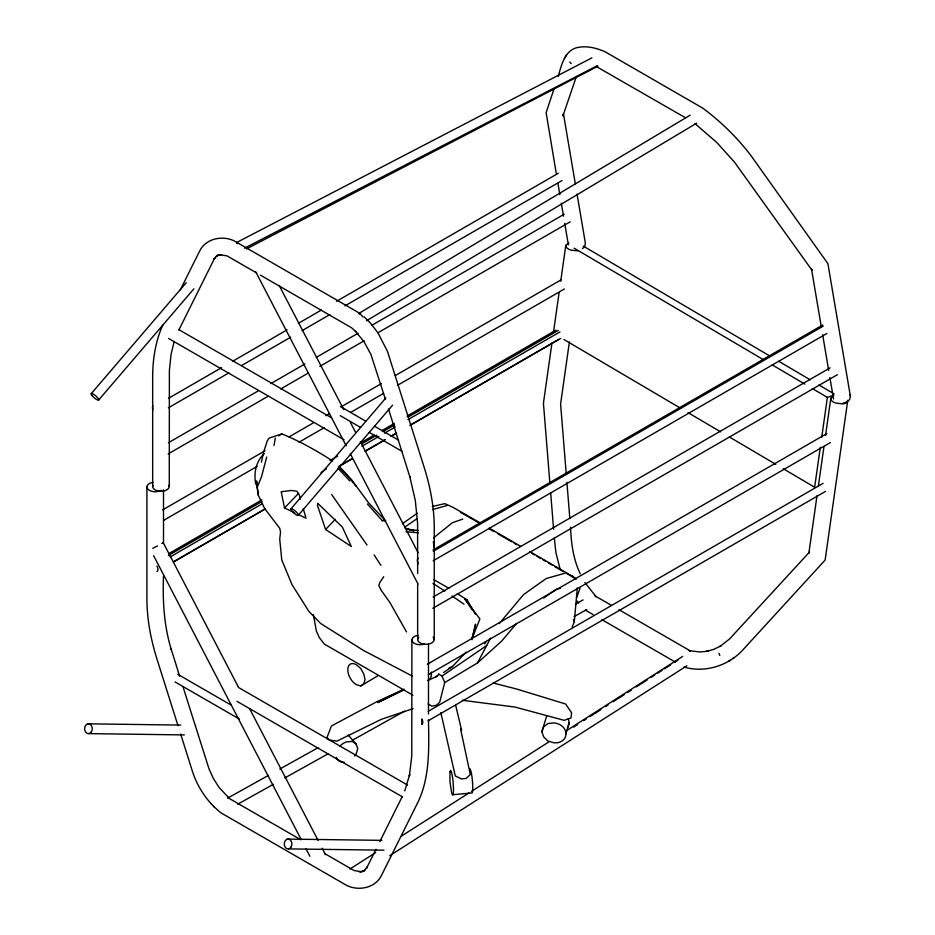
<?xml version="1.0" encoding="UTF-8"?>
<svg xmlns="http://www.w3.org/2000/svg" width="935" height="935" viewBox="0 0 935 935"><rect width="100%" height="100%" fill="white"/><g stroke="black" fill="none" stroke-linecap="round" stroke-linejoin="round"><path stroke-width="1.4" d="M558.277 76.366C561.351 65.064 565.137 48.842 579.268 47.229C588.103 45.757 597.103 48.328 605.167 51.799L702.664 108.074C721.06 121.655 737.493 137.889 751.319 156.098L827.907 263.67L850.371 396.148L849.775 399.151A8.368 5.598 -9.6 0 1 845.158 402.634L843.019 403.195M431.327 672.043L431.245 676.274L429.843 679.558L427.575 680.516M832.547 396.51L830.818 398.228L831.355 400.355A8.742 4.079 8.1 0 0 835.902 403.09L842.4 403.885A8.368 3.904 8.1 0 0 847.028 402.272L847.648 400.285M577.304 587.951L574.289 621.787L572.15 626.941M163.193 542.569L238.367 687.038M551.966 342.935L543.434 403.172L549.862 482.857M553.391 332.895L559.083 292.725M560.708 281.26L565.792 245.402L568.842 243.042M569.392 341.976L560.591 404.049L566.213 473.648M820.311 447.304L814.642 487.228L783.308 468.762M821.725 437.323L827.381 397.398L833.926 395.037M817.003 495.749L808.869 553.111L809.476 552.071L729.569 638.956L719.821 646.588L721.014 645.804L713.908 649.299L706.439 651.45L707.9 651.192L700.198 651.976L689.142 650.69L690.486 650.994L618.982 609.713M818.417 485.709L823.91 446.988M825.535 435.511L830.818 398.228M847.624 401.337L825.126 560.077L741.724 651.146C727.033 666.199 704.3 673.036 683.941 667.041M438.503 673.96L442.056 676.04L444.721 682.597L439.695 702.208L436.516 705.259L431.865 706.159L428.066 703.973M274.013 445.516L275.287 438.048M261.438 462.159L263.518 452.482L267.305 440.771L269.116 438.118L281.867 433.91C299.551 441.145 316.439 450.471 332.439 460.897M472.035 639.739L475.611 624.171L472.058 638.114M563.349 114.163L562.917 116.01L576.042 77.465M568.164 718.91A11.933 9.63 15.3 0 1 568.994 722.813L565.944 733.94A11.933 9.63 15.3 0 1 553.906 742.787L547.887 740.987L543.679 736.874L541.868 731.731L546.73 715.801M266.709 457.04L261.508 476.792L257.183 487.416L258.235 495.024L264.582 508.43L279.752 528.333L280.57 532.144L279.717 538.992L281.762 559.913L291.965 584.515L308.912 611.443L320.623 623.458L363.586 650.515L412.3 676.075M173.992 342.245L171.082 354.248L169.387 370.459L169.27 486.492M554.058 88.767L546.122 112.656L556.231 173.232M576.556 597.757L580.004 588.325M541.868 731.731L543.679 726.927L547.887 723.573L553.906 722.884A11.933 9.63 15.3 0 1 565.944 733.94M404.773 790.917L409.67 774.554L409.366 776.015L411.774 755.971L411.891 639.937M472.21 638.231L479.9 618.935L465.046 599.288L467.091 599.838L475.553 614.424M163.017 324.632C155.818 340.211 152.978 357.497 152.674 374.561L152.674 486.492M180.385 289.745L199.681 251.001C205.91 238.308 222.565 235.106 234.591 241.066L360.805 313.938M178.865 329.973L214.664 258.095L213.776 259.521L217.493 255.29L216.125 256.412L219.386 254.717L217.75 255.337L221.537 254.636L219.842 254.694L227.076 255.898L256.634 272.962M375.964 849.342L366.508 868.335L367.397 866.909L363.668 871.139L365.036 870.017L361.775 871.712L363.423 871.093L359.624 871.794L361.319 871.736L354.096 870.543L324.538 853.468M379.82 841.605L402.295 796.456M444.721 682.597L477.458 662.962L490.618 638.102M564.378 58.461L566.517 54.733M383.736 576.743L379.949 582.213L378.792 585.52L381.129 590.195L389.953 602.631L406.538 631.943M484.564 643.911L486.27 641.679M354.622 755.959L356.142 754.019L357.778 748.573L356.142 744.073L348.182 735.039M264.313 453.627C255.804 461.282 253.537 473.519 255.816 484.365M466.062 652.151L452.563 666.421L443.529 672.534M499.278 623.587L523.506 594.613L546.215 578.531L564.448 573.354M516.611 623.388L501.557 641.223L477.458 662.962M91.162 393.752L186.24 282.674M98.783 399.899L193.872 288.822M290.808 509.014L385.886 397.936M298.429 515.162L392.56 405.182M294.654 512.777L284.532 507.95L298.616 493.283M325.579 529.49L317.526 505.601L317.701 503.264L342.362 527.071L351.338 546.519L325.579 529.49L335.373 519.299M156.951 571.542L157.477 571.051A4.792 2.77 60 0 0 157.489 567.136L156.951 566.014M418.354 558.277L417.828 558.768A4.792 2.77 60 0 0 417.816 562.683L418.354 563.805M421.814 724.461L421.814 718.933M433.513 537.917L452.4 522.712L462.767 519.112M435.429 677.221L439.088 674.31M402.284 523.822L417.255 513.221M543.644 598.038L556.36 589.108L560.439 588.337M320.985 472.631L326.35 468.902M405.603 526.545L417.139 518.609M442.056 676.04L486.703 645.547M360.746 685.939L363.762 683.952L365.059 679.722L363.762 673.995L360.746 668.525L356.434 664.797A11.933 6.896 60 0 0 347.82 669.764A11.933 6.896 60 0 0 356.434 684.701L360.746 685.939L377.553 675.993M728.797 661.127L729.978 660.344M732.9 658.415L734.057 657.656M161.872 543.492L162.737 542.931M573.622 727.126L577.573 724.578M583.709 720.64L586.151 719.073M589.833 716.713L593.503 714.352M594.508 713.732L600.854 709.642M605.553 706.638L608.019 705.06M613.115 701.776L616.784 699.415M617.836 698.749L624.136 694.705M627.665 692.449L631.487 689.983M636.267 686.933L640.066 684.478M641.176 683.777L647.417 679.768M651.005 677.466L654.769 675.047M657.141 673.527L662.12 670.337M664.516 668.794L670.699 664.832M674.345 662.494L678.05 660.11M349.9 869.059L375.683 852.58M401.466 836.1L469.008 792.95M471.462 791.384L548.81 741.946M567.229 730.177L682.655 656.417M389.755 855.689L686.898 665.802M358.783 313.47L690.182 115.157M366.52 320.752L696.657 123.175M278.548 435.874L281.867 433.91M168.499 398.31L221.583 367.665M232.838 361.167L287.08 329.845M298.44 323.288L321.406 310.023M336.577 301.269L558.324 173.244M168.358 407.824L228.923 372.866M241.534 365.585L290.738 337.173M302.087 330.616L329.845 314.592M344.992 305.85L561.982 180.572M168.405 442.746L258.165 390.923M270.811 383.619L304.939 363.914M316.322 357.345L358.035 333.257M371.943 325.228L564.097 214.29M168.136 453.954L268.006 396.3M280.652 388.995L308.468 372.936M319.84 366.368L364.089 340.819M364.112 316.743L370.318 322.984L377.927 332.778L570.151 221.852M162.655 509.879L265.061 450.763M289.079 436.89L313.096 423.029M325.742 415.724L329.529 413.539M342.175 406.234L381.363 383.607M395.271 375.589L560.883 279.974M163.648 520.363L257.207 466.355M298.919 442.267L324.2 427.669M350.754 412.347L383.619 393.366M397.527 385.337L564.401 288.997M168.557 553.777L261.917 499.874M330.043 460.546L337.605 456.175M360.314 443.061L374.199 435.055M381.76 430.684L394.383 423.403M406.994 416.122L555.869 330.172M168.429 555.472L261.94 501.487M361.448 444.031L376.922 435.102M382.894 431.654L394.605 424.887M408.127 417.08L558.253 330.406M170.123 556.968L262.478 503.649M361.88 446.264L378.827 436.481M384.589 433.15L395.271 426.991M407.917 419.686L559.948 331.902M173.91 561.561L264.745 509.119M340.41 465.431L351.794 458.863M365.632 450.869L384.589 439.917M390.865 436.294L395.949 433.361M409.787 425.378L558.686 339.405M173.349 562.075L265.447 508.897M339.873 465.922L352.495 458.641M365.106 451.36L385.29 439.707M391.601 436.061L396.65 433.15M410.523 425.133L560.649 338.458M432.928 550.049L822.765 324.983M433.361 551.229L823.197 326.163M433.232 560.743L826.844 333.491M433.139 597.044L830.093 367.864M432.87 608.264L837.409 374.701M427.388 664.189L826.879 433.536M428.382 674.673L830.397 442.559M428.253 711.301L823.127 483.325M428.125 720.815L825.523 491.378M227.567 798.174L268.345 775.431M279.81 769.038L318.04 747.719M575.469 604.162L583.113 599.896M237.63 804.252L273.312 784.348M284.778 777.955L328.103 753.797M352.32 740.286L404.575 711.149M574.067 616.633L586.806 609.526M236.461 242.609L591.902 57.865M246.326 248.967L597.897 66.233M244.514 248.184L597.512 65.579M157.548 545.923L152.744 548.307M448.73 668.326L452.563 666.421M403.791 689.668L377.787 702.536L404.013 689.831M404.049 689.165L376.536 701.869L332.696 725.303L331.317 726.226L327.005 737.54L329.202 740.041L336.986 741.116L381.375 719.296L413.06 708.637M429.843 679.558L437.568 676.017M432.613 509.575L446.977 505.531M432.262 506.513L444.803 503.638L453.171 507.436L480.415 523.051M452.54 794.738L471.801 792.973A11.933 1.519 84.8 0 0 472.748 787.737A11.933 1.519 84.8 0 0 470.843 770.837L469.896 768.605M577.772 250.849L571.285 250.194A8.742 4.079 8.1 0 1 566.528 247.541L565.792 245.402M88.077 723.819L180.7 725.081M88.813 733.624L184.324 734.922M287.711 839.081L381.784 840.355M288.447 848.887L383.958 850.184M406.059 531.734L418.366 532.81M418.144 530.519L407.321 529.222L413.96 530.718M462.264 700.268L515.068 707.07L564.179 720.336L571.005 717.928L571.589 712.762L565.652 704.008L516.739 689.048L493.154 682.982M382.392 520.514L385.723 521.005L368.671 502.936L351.934 480.263L338.996 466.775L343.928 472.117M411.388 530.016L414.018 530.648M404.668 527.772L410.079 529.701M596.191 66.467L685.624 117.857M433.945 579.735L448.8 588.244M460.417 512.251L478.942 522.864M298.452 514.589L306.037 518.212L303.267 508.687M260.374 275.124L351.537 327.753L355.884 331.68L355.37 331.142L364.101 341.848L370.856 354.295L385.454 399.397M340.422 406.561L365.69 421.159M374.538 426.255L398.544 440.116M340.223 415.666L360.442 427.33M369.29 432.438L402.143 451.406M178.69 329.552L331.516 417.793M168.522 338.423L344.08 439.789M489.239 528.146L520.76 546.344M529.596 551.44L572.933 576.579M489.028 528.684L494.066 531.606M497.852 533.78L511.725 541.797M514.25 543.247L516.763 544.708M531.898 553.438L534.423 554.899M536.947 556.348L540.722 558.534M543.247 559.995L545.771 561.444M548.296 562.905L552.071 565.091M554.595 566.54L563.419 571.636M565.944 573.097L576.03 578.917M611.455 605.366L595.139 595.957L596.051 596.694L584.924 582.493M585.509 610.216L593.082 614.587M601.918 619.683L675.105 661.945M412.896 695.208L324.398 644.11L319.244 637.541L316.381 631.008L313.389 614.646M238.355 687.377L407.59 785.084M237.023 701.355L402.471 796.877M177.767 674.287L230.84 704.932M175.044 681.931L239.477 719.132M300.813 839.77L229.624 798.677L219.094 787.469L213.39 778.504L209.019 768.909L183.108 687.12M432.975 583.452L444.838 591.095M583.311 246.115L770.066 356.165M778.832 361.331L810.178 379.797M818.943 384.975L833.985 393.834M574.195 248.207L763.463 359.73M772.228 364.895L804.825 384.098M812.34 388.528L827.381 397.398M563.969 339.522L680.528 408.209M688.055 412.639L720.64 431.841M729.417 437.007L775.793 464.333M457.332 593.655L467.091 599.838M576.252 578.8L571.507 575.726L573.763 577.631M452.026 595.992L464.005 604.162M356.142 744.073L352.343 741.455L346.92 741.817A11.933 8.684 -41.4 0 0 339.604 746.434M695.021 123.619L716.829 142.529L734.583 162.258L812.047 270.285L811.522 269.128L821.199 326.198M351.431 480.38L356.001 486.118M213.612 806.356L220.356 812.492L346.581 885.363C358.596 891.324 375.251 888.121 381.48 875.44L418.155 801.798C430.182 776.354 428.896 747.24 428.487 719.892M180.654 734.033L192.4 771.27C196.292 783.308 202.743 794.54 211.275 803.89M210.854 803.457L214.127 806.893M346.897 475.296L351.852 480.578L339.101 466.086M337.956 468.248L349.702 480.87M569.731 61.99L571.25 63.65M367.35 503.965L382.462 520.889M576.872 600.889L578.648 603.005M331.656 494.533L367.023 545.058M465.046 599.288L472.198 609.83M374.093 554.911L380.884 565.348M377.927 332.778L387.464 351.385L424.093 467.068C430.252 486.632 434.202 507.015 434.249 527.574L434.249 639.482M279.296 285.654L343.694 409.542M350.356 422.351L355.686 432.601M360.384 441.636L418.097 552.678M255.711 271.769L346.184 445.831M350.216 453.58L417.992 583.989M249.692 708.812L318.11 840.436M322.131 848.185L325.485 854.648M153.644 555.694L301.163 839.501M305.862 848.536L309.882 856.285M580.273 573.845C573.307 559.364 571.145 543.2 570.537 527.293M718.98 653.413L719.81 655.458M849.81 394.734L850.371 396.148M573.412 619.531L574.289 621.787M388.504 409.027L410.044 477.446L409.846 476.78L415.315 500.552L417.594 523.261L417.653 573.517M179.625 676.098L171.128 648.995L171.327 649.65C163.941 625.807 162.55 600.644 163.508 575.843M178.036 725.77L157.068 659.362C150.909 639.797 146.959 619.414 146.912 598.856L146.912 486.948M560.1 569.158L555.928 552.714L554.303 537.917M300.497 499.161L299.305 495.082L296.827 491.214L291.334 490.478L281.19 491.752L284.532 507.95M460.581 729.031L470.317 774.531L466.133 778.469L461.352 778.913L455.263 775.91L440.841 712.622M455.579 704.978L461.645 730.364M822.648 334.765L828.69 370.435M829.906 377.565L833.529 398.976M563.431 113.696L575.352 184.031M577.059 194.083L585.322 242.89L584.936 245.893A8.368 5.598 -9.6 0 1 582.4 248.546M557.926 183.248L559.866 194.702M561.327 203.292L563.513 216.172M564.717 223.325L568.363 244.795M433.326 541.657L434.331 548.226M258.235 495.024L256.541 480.929L257.183 487.416M566.914 482.343L569.836 518.598M550.68 493.002L553.602 529.222M428.487 644.297L428.487 714.071M417.653 583.557L417.653 639.482M163.508 489.811L163.508 542.884M344.115 762.247A11.933 8.684 -41.4 0 1 336.366 757.432M568.994 722.813A11.933 9.63 15.3 0 1 567.498 727.652M168.99 485.253A8.298 4.792 0 0 1 160.972 491.284A8.298 4.792 0 0 1 152.954 485.253M152.943 409.764A4.792 2.77 60 0 1 152.943 405.86M433.139 637.086A8.298 4.792 0 0 1 425.951 644.273A8.298 4.792 0 0 1 418.763 637.086M424.338 644.086A8.298 4.792 0 0 1 412.522 641.772A8.298 4.792 0 0 1 418.05 635.309M161.077 490.337A8.298 4.792 0 0 1 148.022 489.344A8.298 4.792 0 0 1 153.06 482.32M422.351 720.055A4.792 2.77 60 0 1 422.351 723.959M236.719 243.17A5.107 2.863 63.7 0 1 237.607 243.591M359.25 314.02A5.107 3.167 58.7 0 1 360.232 314.394M361.214 315.048A5.107 3.167 58.7 0 1 362.885 317.023M449.969 771.667L449.969 781.625L451.582 792.506A11.933 1.519 84.8 0 0 453.487 789.502A11.933 1.519 84.8 0 0 451.582 772.602L450.635 770.37L449.969 771.667M91.396 731.824A4.932 3.833 -89.2 0 0 89.07 723.854A4.932 3.833 -89.2 0 0 84.851 730.48A4.932 3.833 -89.2 0 0 91.396 731.824M291.03 847.087A4.932 3.833 -89.2 0 0 288.716 839.116A4.932 3.833 -89.2 0 0 284.497 845.743A4.932 3.833 -89.2 0 0 291.03 847.087M92.027 395.575A4.932 1.239 40.6 0 0 98.561 400.133A4.932 1.239 40.6 0 0 94.341 394.769A4.932 1.239 40.6 0 0 92.027 395.575M291.662 510.826A4.932 1.239 40.6 0 0 298.207 515.395A4.932 1.239 40.6 0 0 293.987 510.031A4.932 1.239 40.6 0 0 291.662 510.826"/></g></svg>
